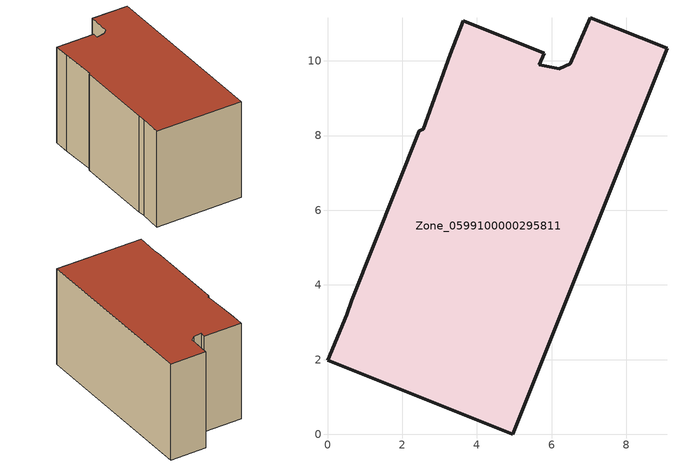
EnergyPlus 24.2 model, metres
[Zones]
Zone_0599100000295811
 floor ground (C_G): 5.8,10.2 5.67,9.9 6.2,9.79 6.5,9.93 7.03,11.16 9.09,10.34 4.96,0 0,1.98 0.51,3.21 0.64,3.59 2.46,8.12 2.57,8.17 3.29,10.17 3.64,11.07 z0.41
 wall outside (C_F): 6.5,9.93 6.2,9.79 5.67,9.9 5.8,10.2 3.64,11.07 3.29,10.17 2.57,8.17 2.46,8.12 0.64,3.59 0.51,3.21 0,1.98 4.96,0 9.09,10.34 7.03,11.16 6.5,9.93 z0.41:6.46
 roof outside (C_R): 6.2,9.79 5.67,9.9 5.8,10.2 3.64,11.07 3.29,10.17 2.57,8.17 2.46,8.12 0.64,3.59 0.51,3.21 0,1.98 4.96,0 9.09,10.34 7.03,11.16 6.5,9.93 z6.46
[BUILDING]
Pand.0599100000295811: North Axis=0; Terrain=City; Loads Convergence Tolerance Value=0.04; Temperature Convergence Tolerance Value=0.4; Solar Distribution=FullExterior; Maximum Number of Warmup Days=25; Minimum Number of Warmup Days=1
[Site:Location]
Rotterdam.The.Hague.AP_ZH_NLD Design_Conditions: Latitude=51.96; Longitude=4.45; Time Zone=1; Elevation=-4.5
[SITE:GROUNDTEMPERATURE:BUILDINGSURFACE]
18, 18, 18, 18, 18, 18, 18, 18, 18, 18, 18, 18
[MATERIAL] Thermal Absorptance=0.9; Solar Absorptance=0.7; Visible Absorptance=0.7
Name | Roughness | Thickness | Conductivity | Density | Specific Heat
G.TC.1975-1991 | MediumSmooth | 0.15 | 0.288461 | 540 | 1210
F.TC.1975-1991 | Rough | 0.3 | 0.230769 | 1920 | 840
R.TC.1975-1991 | MediumRough | 0.2 | 0.153846 | 1500 | 1000
[CONSTRUCTION]
C_G: G.TC.1975-1991
C_F: F.TC.1975-1991
C_R: R.TC.1975-1991
[ZONE]
Zone_0599100000295811: Type=1; Multiplier=1; Ceiling Height=Autocalculate; Volume=Autocalculate; Floor Area=autocalculate; Part of Total Floor Area=Yes
[ZONEINFILTRATION:DESIGNFLOWRATE]
Infil_Zone_0599100000295811: Zone or ZoneList or Space or SpaceList=Zone_0599100000295811; Schedule=AlwaysOn; Design Flow Rate Calculation Method=Flow/Area; Flow Rate per Floor Area=0.003; Constant Term Coefficient=1; Temperature Term Coefficient=0; Velocity Term Coefficient=0; Velocity Squared Term Coefficient=0
[HVACTEMPLATE:ZONE:IDEALLOADSAIRSYSTEM]
Zone_0599100000295811: Maximum Heating Supply Air Temperature=50; Minimum Cooling Supply Air Temperature=13; Maximum Heating Supply Air Humidity Ratio=0.0156; Minimum Cooling Supply Air Humidity Ratio=0.0077; Heating Limit=NoLimit; Cooling Limit=NoLimit; Dehumidification Control Type=ConstantSensibleHeatRatio; Cooling Sensible Heat Ratio=0.7; Dehumidification Setpoint=60; Humidification Control Type=None; Humidification Setpoint=30; Outdoor Air Method=None; Outdoor Air Flow Rate per Person=0.00944; Outdoor Air Flow Rate per Zone Floor Area=0; Outdoor Air Flow Rate per Zone=0; Demand Controlled Ventilation Type=None; Outdoor Air Economizer Type=NoEconomizer; Heat Recovery Type=None; Sensible Heat Recovery Effectiveness=0.7; Latent Heat Recovery Effectiveness=0.65
[ZONECONTROL:THERMOSTAT]
ThermostatControl_Zone_0599100000295811: Zone or ZoneList=Zone_0599100000295811; Control Type Schedule=DualSetpointControlType; Control 1=Thermostat_Zone_0599100000295811; Temperature Difference Between Cutout And Setpoint=0
[THERMOSTATSETPOINT:DUALSETPOINT]
Thermostat_Zone_0599100000295811: Heating Setpoint Temperature Schedule=HeatingSetpoint_Zone_0599100000295811; Cooling Setpoint Temperature Schedule=CoolingSetpoint_Zone_0599100000295811
[SCHEDULE:COMPACT]
HeatingSetpoint_Zone_0599100000295811: Through: 12/31, For: AllDays, Until: 24:00, 21
CoolingSetpoint_Zone_0599100000295811: Through: 12/31, For: AllDays, Until: 24:00, 24
DualSetpointControlType: Through: 12/31, For: AllDays, Until: 24:00, 4
AlwaysOn: Through: 12/31, For: AllDays, Until: 24:00, 1
